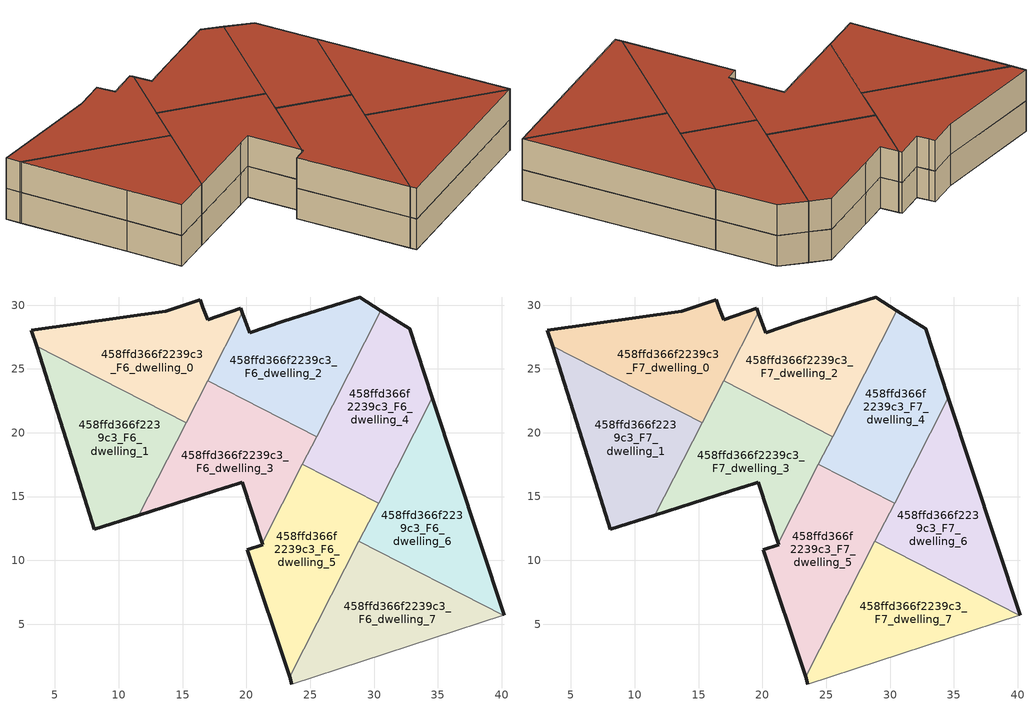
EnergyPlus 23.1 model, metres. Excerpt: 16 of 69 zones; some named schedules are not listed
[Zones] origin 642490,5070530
458ffd366f2239c3_F6_dwelling_0
 floor to 458ffd366f2239c3_F5_dwelling_0 (EU_floor_Construction): 15.27,20.78 19.69,29.42 19.57,29.74 16.97,28.84 16.57,29.84 16.37,30.44 13.67,29.54 3.16,28.04 3.56,26.76 z18
 wall outside (EU_wall_Construction): 3.56,26.76 3.16,28.04 13.67,29.54 16.37,30.44 16.57,29.84 16.97,28.84 19.57,29.74 19.69,29.42 z18:21
 wall to 458ffd366f2239c3_F6_dwelling_1 (EU_wall_Construction): 15.27,20.78 3.56,26.76 z18:21
 wall to 458ffd366f2239c3_F6_dwelling_2 (EU_wall_Construction): 19.69,29.42 16.95,24.07 z18:21
 wall to 458ffd366f2239c3_F6_dwelling_3 (EU_wall_Construction): 16.95,24.07 15.27,20.78 z18:21
458ffd366f2239c3_F6_dwelling_1
 floor to 458ffd366f2239c3_F5_dwelling_1 (EU_floor_Construction): 11.56,13.54 15.27,20.78 3.56,26.76 6.56,17.33 8.06,12.43 z18
 wall outside (EU_wall_Construction): 11.56,13.54 8.06,12.43 6.56,17.33 3.56,26.76 z18:21
 wall to 458ffd366f2239c3_F6_dwelling_3 (EU_wall_Construction): 15.27,20.78 11.56,13.54 z18:21
458ffd366f2239c3_F6_dwelling_2
 floor to 458ffd366f2239c3_F5_dwelling_2 (EU_floor_Construction): 25.49,19.71 30.54,29.57 28.88,30.64 22.87,28.74 20.27,27.84 19.69,29.42 16.95,24.08 z18
 wall outside (EU_wall_Construction): 19.69,29.42 20.27,27.84 22.87,28.74 28.88,30.64 30.54,29.57 z18:21
 wall to 458ffd366f2239c3_F6_dwelling_3 (EU_wall_Construction): 25.49,19.71 16.95,24.08 z18:21
 wall to 458ffd366f2239c3_F6_dwelling_4 (EU_wall_Construction): 30.54,29.57 25.49,19.71 z18:21
458ffd366f2239c3_F6_dwelling_3
 floor to 458ffd366f2239c3_F5_dwelling_3 (EU_floor_Construction): 21.22,11.36 25.49,19.71 16.95,24.08 11.56,13.54 18.41,15.71 18.47,15.73 19.67,16.13 z18
 wall outside (EU_wall_Construction): 21.22,11.36 19.67,16.13 18.47,15.73 18.41,15.71 11.56,13.54 z18:21
 wall to 458ffd366f2239c3_F6_dwelling_5 (EU_wall_Construction): 24.38,17.54 21.22,11.36 z18:21
 wall to 458ffd366f2239c3_F6_dwelling_4 (EU_wall_Construction): 25.49,19.71 24.38,17.54 z18:21
458ffd366f2239c3_F6_dwelling_4
 floor to 458ffd366f2239c3_F5_dwelling_4 (EU_floor_Construction): 30.35,14.49 34.56,22.72 32.78,28.13 30.54,29.57 24.38,17.54 z18
 wall outside (EU_wall_Construction): 30.54,29.57 32.78,28.13 34.56,22.72 z18:21
 wall to 458ffd366f2239c3_F6_dwelling_5 (EU_wall_Construction): 30.35,14.49 24.38,17.54 z18:21
 wall to 458ffd366f2239c3_F6_dwelling_6 (EU_wall_Construction): 34.56,22.72 30.35,14.49 z18:21
458ffd366f2239c3_F6_dwelling_5
 floor to 458ffd366f2239c3_F5_dwelling_5 (EU_floor_Construction): 23.38,0.87 30.35,14.49 24.38,17.54 21.22,11.36 21.27,11.22 20.07,10.83 z18
 wall outside (EU_wall_Construction): 23.38,0.87 20.07,10.83 21.27,11.22 21.22,11.36 z18:21
 wall to 458ffd366f2239c3_F6_dwelling_7 (EU_wall_Construction): 28.81,11.48 23.38,0.87 z18:21
 wall to 458ffd366f2239c3_F6_dwelling_6 (EU_wall_Construction): 30.35,14.49 28.81,11.48 z18:21
458ffd366f2239c3_F6_dwelling_6
 floor to 458ffd366f2239c3_F5_dwelling_6 (EU_floor_Construction): 40.18,5.72 34.56,22.72 28.81,11.48 40.12,5.7 z18
 wall outside (EU_wall_Construction): 34.56,22.72 40.18,5.72 z18:21
 wall adiabatic (EU_wall_Construction): 40.18,5.72 40.12,5.7 z18:21
 wall to 458ffd366f2239c3_F6_dwelling_7 (EU_wall_Construction): 40.12,5.7 28.81,11.48 z18:21
458ffd366f2239c3_F6_dwelling_7
 floor to 458ffd366f2239c3_F5_dwelling_7 (EU_floor_Construction): 40.12,5.7 28.81,11.48 23.38,0.87 23.56,0.32 z18
 wall outside (EU_wall_Construction): 23.56,0.32 23.38,0.87 z18:21
 wall adiabatic (EU_wall_Construction): 40.12,5.7 23.56,0.32 z18:21
458ffd366f2239c3_F7_dwelling_0
 floor to 458ffd366f2239c3_F6_dwelling_0 (EU_floor_Construction): 15.27,20.78 19.69,29.42 19.57,29.74 16.97,28.84 16.57,29.84 16.37,30.44 13.67,29.54 3.16,28.04 3.56,26.76 z21
 wall outside (EU_wall_Construction): 3.56,26.76 3.16,28.04 13.67,29.54 16.37,30.44 16.57,29.84 16.97,28.84 19.57,29.74 19.69,29.42 z21:24
 wall to 458ffd366f2239c3_F7_dwelling_1 (EU_wall_Construction): 15.27,20.78 3.56,26.76 z21:24
 wall to 458ffd366f2239c3_F7_dwelling_2 (EU_wall_Construction): 19.69,29.42 16.95,24.07 z21:24
 wall to 458ffd366f2239c3_F7_dwelling_3 (EU_wall_Construction): 16.95,24.07 15.27,20.78 z21:24
 roof outside (EU_roof_Construction): 19.57,29.74 19.69,29.42 15.27,20.78 3.56,26.76 3.16,28.04 13.67,29.54 16.37,30.44 16.57,29.84 16.97,28.84 z24
458ffd366f2239c3_F7_dwelling_1
 floor to 458ffd366f2239c3_F6_dwelling_1 (EU_floor_Construction): 11.56,13.54 15.27,20.78 3.56,26.76 6.56,17.33 8.06,12.43 z21
 wall outside (EU_wall_Construction): 11.56,13.54 8.06,12.43 6.56,17.33 3.56,26.76 z21:24
 wall to 458ffd366f2239c3_F7_dwelling_3 (EU_wall_Construction): 15.27,20.78 11.56,13.54 z21:24
 roof outside (EU_roof_Construction): 15.27,20.78 11.56,13.54 8.06,12.43 6.56,17.33 3.56,26.76 z24
458ffd366f2239c3_F7_dwelling_2
 floor to 458ffd366f2239c3_F6_dwelling_2 (EU_floor_Construction): 25.49,19.71 30.54,29.57 28.88,30.64 22.87,28.74 20.27,27.84 19.69,29.42 16.95,24.08 z21
 wall outside (EU_wall_Construction): 19.69,29.42 20.27,27.84 22.87,28.74 28.88,30.64 30.54,29.57 z21:24
 wall to 458ffd366f2239c3_F7_dwelling_3 (EU_wall_Construction): 25.49,19.71 16.95,24.08 z21:24
 wall to 458ffd366f2239c3_F7_dwelling_4 (EU_wall_Construction): 30.54,29.57 25.49,19.71 z21:24
 roof outside (EU_roof_Construction): 30.54,29.57 25.49,19.71 16.95,24.08 19.69,29.42 20.27,27.84 22.87,28.74 28.88,30.64 z24
458ffd366f2239c3_F7_dwelling_3
 floor to 458ffd366f2239c3_F6_dwelling_3 (EU_floor_Construction): 21.22,11.36 25.49,19.71 16.95,24.08 11.56,13.54 18.41,15.71 18.47,15.73 19.67,16.13 z21
 wall outside (EU_wall_Construction): 21.22,11.36 19.67,16.13 18.47,15.73 18.41,15.71 11.56,13.54 z21:24
 wall to 458ffd366f2239c3_F7_dwelling_5 (EU_wall_Construction): 24.38,17.54 21.22,11.36 z21:24
 wall to 458ffd366f2239c3_F7_dwelling_4 (EU_wall_Construction): 25.49,19.71 24.38,17.54 z21:24
 roof outside (EU_roof_Construction): 25.49,19.71 21.22,11.36 19.67,16.13 18.47,15.73 18.41,15.71 11.56,13.54 16.95,24.08 z24
458ffd366f2239c3_F7_dwelling_4
 floor to 458ffd366f2239c3_F6_dwelling_4 (EU_floor_Construction): 30.35,14.49 34.56,22.72 32.78,28.13 30.54,29.57 24.38,17.54 z21
 wall outside (EU_wall_Construction): 30.54,29.57 32.78,28.13 34.56,22.72 z21:24
 wall to 458ffd366f2239c3_F7_dwelling_5 (EU_wall_Construction): 30.35,14.49 24.38,17.54 z21:24
 wall to 458ffd366f2239c3_F7_dwelling_6 (EU_wall_Construction): 34.56,22.72 30.35,14.49 z21:24
 roof outside (EU_roof_Construction): 32.78,28.13 34.56,22.72 30.35,14.49 24.38,17.54 30.54,29.57 z24
458ffd366f2239c3_F7_dwelling_5
 floor to 458ffd366f2239c3_F6_dwelling_5 (EU_floor_Construction): 23.38,0.87 30.35,14.49 24.38,17.54 21.22,11.36 21.27,11.22 20.07,10.83 z21
 wall outside (EU_wall_Construction): 23.38,0.87 20.07,10.83 21.27,11.22 21.22,11.36 z21:24
 wall to 458ffd366f2239c3_F7_dwelling_7 (EU_wall_Construction): 28.81,11.48 23.38,0.87 z21:24
 wall to 458ffd366f2239c3_F7_dwelling_6 (EU_wall_Construction): 30.35,14.49 28.81,11.48 z21:24
 roof outside (EU_roof_Construction): 30.35,14.49 23.38,0.87 20.07,10.83 21.27,11.22 21.22,11.36 24.38,17.54 z24
458ffd366f2239c3_F7_dwelling_6
 floor to 458ffd366f2239c3_F6_dwelling_6 (EU_floor_Construction): 40.18,5.72 34.56,22.72 28.81,11.48 40.12,5.7 z21
 wall outside (EU_wall_Construction): 34.56,22.72 40.18,5.72 z21:24
 wall adiabatic (EU_wall_Construction): 40.18,5.72 40.12,5.7 z21:24
 wall to 458ffd366f2239c3_F7_dwelling_7 (EU_wall_Construction): 40.12,5.7 28.81,11.48 z21:24
 roof outside (EU_roof_Construction): 34.56,22.72 40.18,5.72 40.12,5.7 28.81,11.48 z24
458ffd366f2239c3_F7_dwelling_7
 floor to 458ffd366f2239c3_F6_dwelling_7 (EU_floor_Construction): 40.12,5.7 28.81,11.48 23.38,0.87 23.56,0.32 z21
 wall outside (EU_wall_Construction): 23.56,0.32 23.38,0.87 z21:24
 wall adiabatic (EU_wall_Construction): 40.12,5.7 23.56,0.32 z21:24
 roof outside (EU_roof_Construction): 40.12,5.7 23.56,0.32 23.38,0.87 28.81,11.48 z24
[Building]
EU S2 Campaign: North Axis=0; Terrain=City; Solar Distribution=FullExterior
[Site:Location]
Lyon-Bron: Latitude=45.75; Longitude=5; Time Zone=1; Elevation=198
[SizingPeriod:WeatherFileDays]
AnnualSizingPeriod: Begin Month=1; Begin Day of Month=1; End Month=12; End Day of Month=31; Day of Week for Start Day=Monday; Use Weather File Daylight Saving Period=No; Use Weather File Rain and Snow Indicators=No
[MATERIAL]
EU_InternalMass_Material: Roughness=MediumRough; Thickness=0.1; Conductivity=1; Density=1800; Specific Heat=900; Thermal Absorptance=0.9; Solar Absorptance=0.7; Visible Absorptance=0.7
[MATERIAL:NOMASS] Roughness=MediumRough; Thermal Absorptance=0.9; Solar Absorptance=0.7; Visible Absorptance=0.7
Name | Thermal Resistance
EU_wall_NoMass | 1.97775
EU_roof_NoMass | 1.81626
EU_floor_NoMass | 1.84812
[CONSTRUCTION]
EU_wall_Construction: EU_wall_NoMass
EU_roof_Construction: EU_roof_NoMass
EU_floor_Construction: EU_floor_NoMass
EU_InternalMass_Construction: EU_InternalMass_Material
[ZONE] Type=1; Multiplier=1; Ceiling Height=autocalculate; Floor Area=autocalculate; Part of Total Floor Area=Yes
Name | Volume
458ffd366f2239c3_F6_dwelling_0; 458ffd366f2239c3_F7_dwelling_0 | 242.294
458ffd366f2239c3_F6_dwelling_1; 458ffd366f2239c3_F7_dwelling_1 | 242.283
458ffd366f2239c3_F6_dwelling_2; 458ffd366f2239c3_F7_dwelling_2 | 241.369
458ffd366f2239c3_F6_dwelling_3; 458ffd366f2239c3_F7_dwelling_3 | 241.368
458ffd366f2239c3_F6_dwelling_4; 458ffd366f2239c3_F7_dwelling_4 | 243.221
458ffd366f2239c3_F6_dwelling_5; 458ffd366f2239c3_F7_dwelling_5 | 243.209
458ffd366f2239c3_F6_dwelling_6; 458ffd366f2239c3_F7_dwelling_6 | 242.273
458ffd366f2239c3_F6_dwelling_7; 458ffd366f2239c3_F7_dwelling_7 | 242.29
[INTERNALMASS] Construction=EU_InternalMass_Construction
Name | Zone or ZoneList | Surface Area
458ffd366f2239c3_F6_dwelling_0_EU_InternalMass | 458ffd366f2239c3_F6_dwelling_0 | 80.7643
458ffd366f2239c3_F6_dwelling_1_EU_InternalMass | 458ffd366f2239c3_F6_dwelling_1 | 80.7607
458ffd366f2239c3_F6_dwelling_2_EU_InternalMass | 458ffd366f2239c3_F6_dwelling_2 | 80.4559
458ffd366f2239c3_F6_dwelling_3_EU_InternalMass | 458ffd366f2239c3_F6_dwelling_3 | 80.4562
458ffd366f2239c3_F6_dwelling_4_EU_InternalMass | 458ffd366f2239c3_F6_dwelling_4 | 81.0748
458ffd366f2239c3_F6_dwelling_5_EU_InternalMass | 458ffd366f2239c3_F6_dwelling_5 | 81.068
458ffd366f2239c3_F6_dwelling_6_EU_InternalMass | 458ffd366f2239c3_F6_dwelling_6 | 80.7634
458ffd366f2239c3_F6_dwelling_7_EU_InternalMass | 458ffd366f2239c3_F6_dwelling_7 | 80.7621
458ffd366f2239c3_F7_dwelling_0_EU_InternalMass | 458ffd366f2239c3_F7_dwelling_0 | 80.7643
458ffd366f2239c3_F7_dwelling_1_EU_InternalMass | 458ffd366f2239c3_F7_dwelling_1 | 80.7607
458ffd366f2239c3_F7_dwelling_2_EU_InternalMass | 458ffd366f2239c3_F7_dwelling_2 | 80.4559
458ffd366f2239c3_F7_dwelling_3_EU_InternalMass | 458ffd366f2239c3_F7_dwelling_3 | 80.4562
458ffd366f2239c3_F7_dwelling_4_EU_InternalMass | 458ffd366f2239c3_F7_dwelling_4 | 81.0748
458ffd366f2239c3_F7_dwelling_5_EU_InternalMass | 458ffd366f2239c3_F7_dwelling_5 | 81.068
458ffd366f2239c3_F7_dwelling_6_EU_InternalMass | 458ffd366f2239c3_F7_dwelling_6 | 80.7634
458ffd366f2239c3_F7_dwelling_7_EU_InternalMass | 458ffd366f2239c3_F7_dwelling_7 | 80.7621
[OTHEREQUIPMENT] Fuel Type=Electricity; Design Level Calculation Method=Watts/Area; Power per Zone Floor Area=1; Fraction Latent=0; Fraction Radiant=0; Fraction Lost=0; Carbon Dioxide Generation Rate=0; EndUse Subcategory=EU_Step8_InternalGains
Name | Zone or ZoneList or Space or SpaceList | Schedule
EU_Step8_InternalGain_458ffd366f2239c3_F6_dwelling_0_f000 | 458ffd366f2239c3_F6_dwelling_0 | EU_Step8_GainSchedule_458ffd366f2239c3_F6_dwelling_0_f000
EU_Step8_InternalGain_458ffd366f2239c3_F6_dwelling_1_f000 | 458ffd366f2239c3_F6_dwelling_1 | EU_Step8_GainSchedule_458ffd366f2239c3_F6_dwelling_1_f000
EU_Step8_InternalGain_458ffd366f2239c3_F6_dwelling_2_f000 | 458ffd366f2239c3_F6_dwelling_2 | EU_Step8_GainSchedule_458ffd366f2239c3_F6_dwelling_2_f000
EU_Step8_InternalGain_458ffd366f2239c3_F6_dwelling_3_f000 | 458ffd366f2239c3_F6_dwelling_3 | EU_Step8_GainSchedule_458ffd366f2239c3_F6_dwelling_3_f000
EU_Step8_InternalGain_458ffd366f2239c3_F6_dwelling_4_f000 | 458ffd366f2239c3_F6_dwelling_4 | EU_Step8_GainSchedule_458ffd366f2239c3_F6_dwelling_4_f000
EU_Step8_InternalGain_458ffd366f2239c3_F6_dwelling_5_f000 | 458ffd366f2239c3_F6_dwelling_5 | EU_Step8_GainSchedule_458ffd366f2239c3_F6_dwelling_5_f000
EU_Step8_InternalGain_458ffd366f2239c3_F6_dwelling_6_f000 | 458ffd366f2239c3_F6_dwelling_6 | EU_Step8_GainSchedule_458ffd366f2239c3_F6_dwelling_6_f000
EU_Step8_InternalGain_458ffd366f2239c3_F6_dwelling_7_f000 | 458ffd366f2239c3_F6_dwelling_7 | EU_Step8_GainSchedule_458ffd366f2239c3_F6_dwelling_7_f000
EU_Step8_InternalGain_458ffd366f2239c3_F7_dwelling_0_f000 | 458ffd366f2239c3_F7_dwelling_0 | EU_Step8_GainSchedule_458ffd366f2239c3_F7_dwelling_0_f000
EU_Step8_InternalGain_458ffd366f2239c3_F7_dwelling_1_f000 | 458ffd366f2239c3_F7_dwelling_1 | EU_Step8_GainSchedule_458ffd366f2239c3_F7_dwelling_1_f000
EU_Step8_InternalGain_458ffd366f2239c3_F7_dwelling_2_f000 | 458ffd366f2239c3_F7_dwelling_2 | EU_Step8_GainSchedule_458ffd366f2239c3_F7_dwelling_2_f000
EU_Step8_InternalGain_458ffd366f2239c3_F7_dwelling_3_f000 | 458ffd366f2239c3_F7_dwelling_3 | EU_Step8_GainSchedule_458ffd366f2239c3_F7_dwelling_3_f000
EU_Step8_InternalGain_458ffd366f2239c3_F7_dwelling_4_f000 | 458ffd366f2239c3_F7_dwelling_4 | EU_Step8_GainSchedule_458ffd366f2239c3_F7_dwelling_4_f000
EU_Step8_InternalGain_458ffd366f2239c3_F7_dwelling_5_f000 | 458ffd366f2239c3_F7_dwelling_5 | EU_Step8_GainSchedule_458ffd366f2239c3_F7_dwelling_5_f000
EU_Step8_InternalGain_458ffd366f2239c3_F7_dwelling_6_f000 | 458ffd366f2239c3_F7_dwelling_6 | EU_Step8_GainSchedule_458ffd366f2239c3_F7_dwelling_6_f000
EU_Step8_InternalGain_458ffd366f2239c3_F7_dwelling_7_f000 | 458ffd366f2239c3_F7_dwelling_7 | EU_Step8_GainSchedule_458ffd366f2239c3_F7_dwelling_7_f000
[ZONEVENTILATION:DESIGNFLOWRATE] Schedule=EU_AlwaysOn; Design Flow Rate Calculation Method=AirChanges/Hour; Air Changes per Hour=0.759424; Ventilation Type=Natural; Fan Pressure Rise=0; Fan Total Efficiency=1; Constant Term Coefficient=1; Temperature Term Coefficient=0; Velocity Term Coefficient=0; Velocity Squared Term Coefficient=0; Minimum Indoor Temperature=-100; Maximum Indoor Temperature=100; Delta Temperature=-100; Minimum Outdoor Temperature=-100; Maximum Outdoor Temperature=100; Maximum Wind Speed=40
Name | Zone or ZoneList or Space or SpaceList
EU_ConstantAir_458ffd366f2239c3_F6_dwelling_0 | 458ffd366f2239c3_F6_dwelling_0
EU_ConstantAir_458ffd366f2239c3_F6_dwelling_1 | 458ffd366f2239c3_F6_dwelling_1
EU_ConstantAir_458ffd366f2239c3_F6_dwelling_2 | 458ffd366f2239c3_F6_dwelling_2
EU_ConstantAir_458ffd366f2239c3_F6_dwelling_3 | 458ffd366f2239c3_F6_dwelling_3
EU_ConstantAir_458ffd366f2239c3_F6_dwelling_4 | 458ffd366f2239c3_F6_dwelling_4
EU_ConstantAir_458ffd366f2239c3_F6_dwelling_5 | 458ffd366f2239c3_F6_dwelling_5
EU_ConstantAir_458ffd366f2239c3_F6_dwelling_6 | 458ffd366f2239c3_F6_dwelling_6
EU_ConstantAir_458ffd366f2239c3_F6_dwelling_7 | 458ffd366f2239c3_F6_dwelling_7
EU_ConstantAir_458ffd366f2239c3_F7_dwelling_0 | 458ffd366f2239c3_F7_dwelling_0
EU_ConstantAir_458ffd366f2239c3_F7_dwelling_1 | 458ffd366f2239c3_F7_dwelling_1
EU_ConstantAir_458ffd366f2239c3_F7_dwelling_2 | 458ffd366f2239c3_F7_dwelling_2
EU_ConstantAir_458ffd366f2239c3_F7_dwelling_3 | 458ffd366f2239c3_F7_dwelling_3
EU_ConstantAir_458ffd366f2239c3_F7_dwelling_4 | 458ffd366f2239c3_F7_dwelling_4
EU_ConstantAir_458ffd366f2239c3_F7_dwelling_5 | 458ffd366f2239c3_F7_dwelling_5
EU_ConstantAir_458ffd366f2239c3_F7_dwelling_6 | 458ffd366f2239c3_F7_dwelling_6
EU_ConstantAir_458ffd366f2239c3_F7_dwelling_7 | 458ffd366f2239c3_F7_dwelling_7
[HVACTEMPLATE:ZONE:IDEALLOADSAIRSYSTEM] System Availability Schedule=EU_AlwaysOn; Maximum Heating Supply Air Temperature=50; Minimum Cooling Supply Air Temperature=13; Maximum Heating Supply Air Humidity Ratio=0.0156; Minimum Cooling Supply Air Humidity Ratio=0.0077; Heating Limit=NoLimit; Cooling Limit=NoLimit; Heating Availability Schedule=EU_AlwaysOn; Cooling Availability Schedule=EU_CoolingOff; Dehumidification Control Type=ConstantSensibleHeatRatio; Cooling Sensible Heat Ratio=0.7; Dehumidification Setpoint=60; Humidification Control Type=None; Humidification Setpoint=30; Outdoor Air Method=None; Outdoor Air Flow Rate per Person=0.00944; Outdoor Air Flow Rate per Zone Floor Area=0; Outdoor Air Flow Rate per Zone=0; Demand Controlled Ventilation Type=None; Outdoor Air Economizer Type=NoEconomizer; Heat Recovery Type=None; Sensible Heat Recovery Effectiveness=0.7; Latent Heat Recovery Effectiveness=0.65
Name | Template Thermostat
458ffd366f2239c3_F6_dwelling_0 | EU_HeatOnly_458ffd366f2239c3_F6_dwelling_0
458ffd366f2239c3_F6_dwelling_1 | EU_HeatOnly_458ffd366f2239c3_F6_dwelling_1
458ffd366f2239c3_F6_dwelling_2 | EU_HeatOnly_458ffd366f2239c3_F6_dwelling_2
458ffd366f2239c3_F6_dwelling_3 | EU_HeatOnly_458ffd366f2239c3_F6_dwelling_3
458ffd366f2239c3_F6_dwelling_4 | EU_HeatOnly_458ffd366f2239c3_F6_dwelling_4
458ffd366f2239c3_F6_dwelling_5 | EU_HeatOnly_458ffd366f2239c3_F6_dwelling_5
458ffd366f2239c3_F6_dwelling_6 | EU_HeatOnly_458ffd366f2239c3_F6_dwelling_6
458ffd366f2239c3_F6_dwelling_7 | EU_HeatOnly_458ffd366f2239c3_F6_dwelling_7
458ffd366f2239c3_F7_dwelling_0 | EU_HeatOnly_458ffd366f2239c3_F7_dwelling_0
458ffd366f2239c3_F7_dwelling_1 | EU_HeatOnly_458ffd366f2239c3_F7_dwelling_1
458ffd366f2239c3_F7_dwelling_2 | EU_HeatOnly_458ffd366f2239c3_F7_dwelling_2
458ffd366f2239c3_F7_dwelling_3 | EU_HeatOnly_458ffd366f2239c3_F7_dwelling_3
458ffd366f2239c3_F7_dwelling_4 | EU_HeatOnly_458ffd366f2239c3_F7_dwelling_4
458ffd366f2239c3_F7_dwelling_5 | EU_HeatOnly_458ffd366f2239c3_F7_dwelling_5
458ffd366f2239c3_F7_dwelling_6 | EU_HeatOnly_458ffd366f2239c3_F7_dwelling_6
458ffd366f2239c3_F7_dwelling_7 | EU_HeatOnly_458ffd366f2239c3_F7_dwelling_7
[SIZING:ZONE] Zone Cooling Design Supply Air Temperature Input Method=SupplyAirTemperature; Zone Cooling Design Supply Air Temperature=13; Zone Heating Design Supply Air Temperature Input Method=SupplyAirTemperature; Zone Heating Design Supply Air Temperature=50; Zone Cooling Design Supply Air Humidity Ratio=0.008; Zone Heating Design Supply Air Humidity Ratio=0.008; Cooling Design Air Flow Method=DesignDay; Cooling Design Air Flow Rate=0; Cooling Minimum Air Flow per Zone Floor Area=0.000762; Cooling Minimum Air Flow=0; Cooling Minimum Air Flow Fraction=0.2; Heating Design Air Flow Method=DesignDay; Heating Design Air Flow Rate=0; Heating Maximum Air Flow per Zone Floor Area=0.002032; Heating Maximum Air Flow=0.141576; Heating Maximum Air Flow Fraction=0.3; Account for Dedicated Outdoor Air System=No; Dedicated Outdoor Air System Control Strategy=NeutralSupplyAir; Dedicated Outdoor Air Low Setpoint Temperature for Design=autosize; Dedicated Outdoor Air High Setpoint Temperature for Design=autosize; Zone Load Sizing Method=Sensible Load Only No Latent Load; Zone Latent Cooling Design Supply Air Humidity Ratio Input Method=HumidityRatioDifference; Zone Cooling Design Supply Air Humidity Ratio Difference=0.005; Zone Latent Heating Design Supply Air Humidity Ratio Input Method=HumidityRatioDifference; Zone Humidification Design Supply Air Humidity Ratio Difference=0.005
458ffd366f2239c3_F6_dwelling_0; 458ffd366f2239c3_F6_dwelling_1; 458ffd366f2239c3_F6_dwelling_2; 458ffd366f2239c3_F6_dwelling_3; 458ffd366f2239c3_F6_dwelling_4; 458ffd366f2239c3_F6_dwelling_5; 458ffd366f2239c3_F6_dwelling_6; 458ffd366f2239c3_F6_dwelling_7; 458ffd366f2239c3_F7_dwelling_0; 458ffd366f2239c3_F7_dwelling_1; 458ffd366f2239c3_F7_dwelling_2; 458ffd366f2239c3_F7_dwelling_3; 458ffd366f2239c3_F7_dwelling_4; 458ffd366f2239c3_F7_dwelling_5; 458ffd366f2239c3_F7_dwelling_6; 458ffd366f2239c3_F7_dwelling_7
